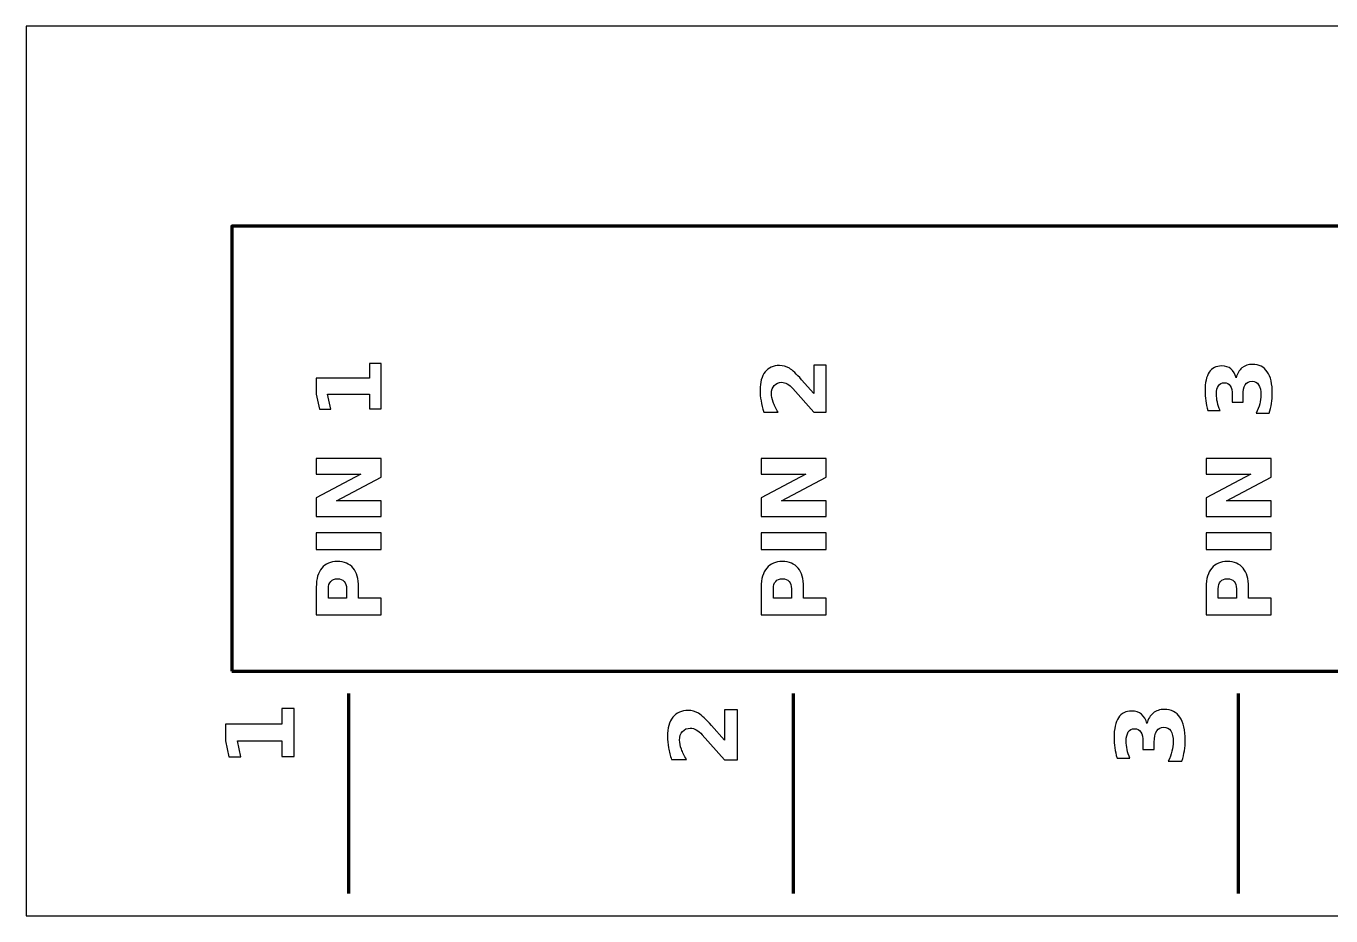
# Model space of a CAD drawing. Header units: centimetres. Extents: x -11.2 to 0.2, y -15.8 to -13.8.
# Drawn here: x -11.225 to -8.293, y -15.85 to -13.85 of the extents above; entities that cross this region are included whole.
import ezdxf

# ---------------------------------------------------------------- set-up
doc = ezdxf.new("R2010")
doc.units = ezdxf.units.CM
doc.header["$MEASUREMENT"] = 0
doc.layers.add('Layer 1', color=7, linetype='Continuous')

msp = doc.modelspace()

# ---------------------------------------------------------------- linework, layer by layer
at = {"layer": 'Layer 1', "color": 7}
msp.add_open_spline([(-11.225, -13.85), (-11.225, -13.85), (0.225, -13.85), (0.225, -13.85), (0.225, -13.85), (0.225, -13.85), (0.225, -15.85), (0.225, -15.85), (0.225, -15.85), (0.225, -15.85), (-11.225, -15.85), (-11.225, -15.85), (-11.225, -15.85), (-11.225, -15.85), (-11.225, -13.85), (-11.225, -13.85)], degree=3, knots=[0, 0, 0, 0, 0.25, 0.25, 0.25, 0.25, 0.5, 0.5, 0.5, 0.5, 0.75, 0.75, 0.75, 0.75, 1, 1, 1, 1], dxfattribs=at)
at = {"layer": 'Layer 1', "color": 250, "lineweight": 100}
msp.add_open_spline([(-10.76251, -15.3), (-10.76251, -15.3), (-10.76251, -14.3), (-10.76251, -14.3), (-10.76251, -14.3), (-10.76251, -14.3), (-1.16251, -14.3), (-1.16251, -14.3), (-1.16251, -14.3), (-1.16251, -14.3), (-1.16251, -15.3), (-1.16251, -15.3), (-1.16251, -15.3), (-1.16251, -15.3), (-10.76251, -15.3), (-10.76251, -15.3)], degree=3, knots=[0, 0, 0, 0, 0.25, 0.25, 0.25, 0.25, 0.5, 0.5, 0.5, 0.5, 0.75, 0.75, 0.75, 0.75, 1, 1, 1, 1], dxfattribs=at)
at = {"layer": 'Layer 1', "color": 250}
for points, knots in [([(-10.45307, -14.71027), (-10.45307, -14.71027), (-10.45307, -14.67707), (-10.45307, -14.67707), (-10.45307, -14.67707), (-10.45307, -14.67707), (-10.5473, -14.67707), (-10.5473, -14.67707), (-10.5473, -14.67707), (-10.5473, -14.67707), (-10.54027, -14.71113), (-10.54027, -14.71113), (-10.54027, -14.71113), (-10.54027, -14.71113), (-10.56587, -14.71113), (-10.56587, -14.71113), (-10.56587, -14.71113), (-10.56587, -14.71113), (-10.5729, -14.67727), (-10.5729, -14.67727), (-10.5729, -14.67727), (-10.5729, -14.67727), (-10.5729, -14.64153), (-10.5729, -14.64153), (-10.5729, -14.64153), (-10.5729, -14.64153), (-10.45307, -14.64153), (-10.45307, -14.64153), (-10.45307, -14.64153), (-10.45307, -14.64153), (-10.45307, -14.60833), (-10.45307, -14.60833), (-10.45307, -14.60833), (-10.45307, -14.60833), (-10.4271, -14.60833), (-10.4271, -14.60833), (-10.4271, -14.60833), (-10.4271, -14.60833), (-10.4271, -14.71027), (-10.4271, -14.71027), (-10.4271, -14.71027), (-10.4271, -14.71027), (-10.45307, -14.71027), (-10.45307, -14.71027)], [0, 0, 0, 0, 0.0909091, 0.0909091, 0.0909091, 0.0909091, 0.1818182, 0.1818182, 0.1818182, 0.1818182, 0.2727273, 0.2727273, 0.2727273, 0.2727273, 0.3636364, 0.3636364, 0.3636364, 0.3636364, 0.4545455, 0.4545455, 0.4545455, 0.4545455, 0.5454545, 0.5454545, 0.5454545, 0.5454545, 0.6363636, 0.6363636, 0.6363636, 0.6363636, 0.7272727, 0.7272727, 0.7272727, 0.7272727, 0.8181818, 0.8181818, 0.8181818, 0.8181818, 0.9090909, 0.9090909, 0.9090909, 0.9090909, 1, 1, 1, 1]), ([(-9.45473, -14.67607), (-9.45473, -14.67607), (-9.45473, -14.6119), (-9.45473, -14.6119), (-9.45473, -14.6119), (-9.45473, -14.6119), (-9.4271, -14.6119), (-9.4271, -14.6119), (-9.4271, -14.6119), (-9.4271, -14.6119), (-9.4271, -14.71787), (-9.4271, -14.71787), (-9.4271, -14.71787), (-9.4271, -14.71787), (-9.45473, -14.71787), (-9.45473, -14.71787), (-9.45473, -14.71787), (-9.45473, -14.71787), (-9.5017, -14.66463), (-9.5017, -14.66463), (-9.5017, -14.66463), (-9.506, -14.65987), (-9.5102, -14.65637), (-9.5143, -14.6541), (-9.5143, -14.6541), (-9.5184, -14.6518), (-9.52267, -14.65067), (-9.5271, -14.65067), (-9.5271, -14.65067), (-9.53393, -14.65067), (-9.53943, -14.65297), (-9.5436, -14.65757), (-9.5436, -14.65757), (-9.54777, -14.66213), (-9.54983, -14.66823), (-9.54983, -14.67587), (-9.54983, -14.67587), (-9.54983, -14.68173), (-9.54857, -14.68813), (-9.54607, -14.6951), (-9.54607, -14.6951), (-9.54357, -14.70207), (-9.53983, -14.70953), (-9.5349, -14.71747), (-9.5349, -14.71747), (-9.5349, -14.71747), (-9.56693, -14.71747), (-9.56693, -14.71747), (-9.56693, -14.71747), (-9.56973, -14.709), (-9.57187, -14.70063), (-9.57333, -14.69237), (-9.57333, -14.69237), (-9.5748, -14.6841), (-9.57553, -14.676), (-9.57553, -14.66803), (-9.57553, -14.66803), (-9.57553, -14.6506), (-9.5717, -14.63703), (-9.564, -14.62737), (-9.564, -14.62737), (-9.55633, -14.6177), (-9.54563, -14.61287), (-9.53187, -14.61287), (-9.53187, -14.61287), (-9.52393, -14.61287), (-9.51653, -14.61493), (-9.50967, -14.61903), (-9.50967, -14.61903), (-9.5028, -14.62313), (-9.4936, -14.63177), (-9.48207, -14.6449), (-9.48207, -14.6449), (-9.48207, -14.6449), (-9.45473, -14.67607), (-9.45473, -14.67607)], [0, 0, 0, 0, 0.0526316, 0.0526316, 0.0526316, 0.0526316, 0.1052632, 0.1052632, 0.1052632, 0.1052632, 0.1578947, 0.1578947, 0.1578947, 0.1578947, 0.2105263, 0.2105263, 0.2105263, 0.2105263, 0.2631579, 0.2631579, 0.2631579, 0.2631579, 0.3157895, 0.3157895, 0.3157895, 0.3157895, 0.3684211, 0.3684211, 0.3684211, 0.3684211, 0.4210526, 0.4210526, 0.4210526, 0.4210526, 0.4736842, 0.4736842, 0.4736842, 0.4736842, 0.5263158, 0.5263158, 0.5263158, 0.5263158, 0.5789474, 0.5789474, 0.5789474, 0.5789474, 0.6315789, 0.6315789, 0.6315789, 0.6315789, 0.6842105, 0.6842105, 0.6842105, 0.6842105, 0.7368421, 0.7368421, 0.7368421, 0.7368421, 0.7894737, 0.7894737, 0.7894737, 0.7894737, 0.8421053, 0.8421053, 0.8421053, 0.8421053, 0.8947368, 0.8947368, 0.8947368, 0.8947368, 0.9473684, 0.9473684, 0.9473684, 0.9473684, 1, 1, 1, 1]), ([(-8.50573, -14.64053), (-8.5032, -14.63073), (-8.49877, -14.62323), (-8.4925, -14.61813), (-8.4925, -14.61813), (-8.4862, -14.61303), (-8.47823, -14.61047), (-8.46853, -14.61047), (-8.46853, -14.61047), (-8.45407, -14.61047), (-8.44307, -14.616), (-8.43553, -14.62707), (-8.43553, -14.62707), (-8.42803, -14.63813), (-8.42427, -14.65427), (-8.42427, -14.6755), (-8.42427, -14.6755), (-8.42427, -14.683), (-8.42487, -14.6905), (-8.42607, -14.69803), (-8.42607, -14.69803), (-8.42727, -14.70553), (-8.4291, -14.71297), (-8.4315, -14.72033), (-8.4315, -14.72033), (-8.4315, -14.72033), (-8.4605, -14.72033), (-8.4605, -14.72033), (-8.4605, -14.72033), (-8.457, -14.7133), (-8.45433, -14.70633), (-8.45253, -14.6994), (-8.45253, -14.6994), (-8.45077, -14.69247), (-8.44987, -14.68563), (-8.44987, -14.67893), (-8.44987, -14.67893), (-8.44987, -14.66897), (-8.4516, -14.66133), (-8.45503, -14.65603), (-8.45503, -14.65603), (-8.4585, -14.65073), (-8.46343, -14.64807), (-8.4699, -14.64807), (-8.4699, -14.64807), (-8.47653, -14.64807), (-8.48157, -14.6508), (-8.48497, -14.65623), (-8.48497, -14.65623), (-8.4884, -14.66167), (-8.4901, -14.6697), (-8.4901, -14.6803), (-8.4901, -14.6803), (-8.4901, -14.6803), (-8.4901, -14.69533), (-8.4901, -14.69533), (-8.4901, -14.69533), (-8.4901, -14.69533), (-8.51433, -14.69533), (-8.51433, -14.69533), (-8.51433, -14.69533), (-8.51433, -14.69533), (-8.51433, -14.67953), (-8.51433, -14.67953), (-8.51433, -14.67953), (-8.51433, -14.67007), (-8.5158, -14.66307), (-8.51877, -14.65843), (-8.51877, -14.65843), (-8.52173, -14.6538), (-8.52623, -14.6515), (-8.53227, -14.6515), (-8.53227, -14.6515), (-8.53787, -14.6515), (-8.5422, -14.65373), (-8.54523, -14.65823), (-8.54523, -14.65823), (-8.5483, -14.66273), (-8.54983, -14.66907), (-8.54983, -14.67727), (-8.54983, -14.67727), (-8.54983, -14.68333), (-8.54917, -14.68943), (-8.5478, -14.69563), (-8.5478, -14.69563), (-8.54643, -14.7018), (-8.5444, -14.70793), (-8.54173, -14.71407), (-8.54173, -14.71407), (-8.54173, -14.71407), (-8.56927, -14.71407), (-8.56927, -14.71407), (-8.56927, -14.71407), (-8.57137, -14.70663), (-8.57293, -14.6993), (-8.57397, -14.692), (-8.57397, -14.692), (-8.575, -14.6847), (-8.57553, -14.67757), (-8.57553, -14.67053), (-8.57553, -14.67053), (-8.57553, -14.6516), (-8.57243, -14.6374), (-8.5662, -14.628), (-8.5662, -14.628), (-8.56, -14.6186), (-8.55063, -14.6139), (-8.53813, -14.6139), (-8.53813, -14.6139), (-8.52963, -14.6139), (-8.52263, -14.61613), (-8.5172, -14.62063), (-8.5172, -14.62063), (-8.51177, -14.62513), (-8.50793, -14.63177), (-8.50573, -14.64053)], [0, 0, 0, 0, 0.0344828, 0.0344828, 0.0344828, 0.0344828, 0.0689655, 0.0689655, 0.0689655, 0.0689655, 0.1034483, 0.1034483, 0.1034483, 0.1034483, 0.137931, 0.137931, 0.137931, 0.137931, 0.1724138, 0.1724138, 0.1724138, 0.1724138, 0.2068966, 0.2068966, 0.2068966, 0.2068966, 0.2413793, 0.2413793, 0.2413793, 0.2413793, 0.2758621, 0.2758621, 0.2758621, 0.2758621, 0.3103448, 0.3103448, 0.3103448, 0.3103448, 0.3448276, 0.3448276, 0.3448276, 0.3448276, 0.3793103, 0.3793103, 0.3793103, 0.3793103, 0.4137931, 0.4137931, 0.4137931, 0.4137931, 0.4482759, 0.4482759, 0.4482759, 0.4482759, 0.4827586, 0.4827586, 0.4827586, 0.4827586, 0.5172414, 0.5172414, 0.5172414, 0.5172414, 0.5517241, 0.5517241, 0.5517241, 0.5517241, 0.5862069, 0.5862069, 0.5862069, 0.5862069, 0.6206897, 0.6206897, 0.6206897, 0.6206897, 0.6551724, 0.6551724, 0.6551724, 0.6551724, 0.6896552, 0.6896552, 0.6896552, 0.6896552, 0.7241379, 0.7241379, 0.7241379, 0.7241379, 0.7586207, 0.7586207, 0.7586207, 0.7586207, 0.7931034, 0.7931034, 0.7931034, 0.7931034, 0.8275862, 0.8275862, 0.8275862, 0.8275862, 0.862069, 0.862069, 0.862069, 0.862069, 0.8965517, 0.8965517, 0.8965517, 0.8965517, 0.9310345, 0.9310345, 0.9310345, 0.9310345, 0.9655172, 0.9655172, 0.9655172, 0.9655172, 1, 1, 1, 1]), ([(-10.5729, -14.95233), (-10.5729, -14.95233), (-10.5729, -14.91033), (-10.5729, -14.91033), (-10.5729, -14.91033), (-10.5729, -14.91033), (-10.4729, -14.8573), (-10.4729, -14.8573), (-10.4729, -14.8573), (-10.4729, -14.8573), (-10.5729, -14.8573), (-10.5729, -14.8573), (-10.5729, -14.8573), (-10.5729, -14.8573), (-10.5729, -14.82167), (-10.5729, -14.82167), (-10.5729, -14.82167), (-10.5729, -14.82167), (-10.4271, -14.82167), (-10.4271, -14.82167), (-10.4271, -14.82167), (-10.4271, -14.82167), (-10.4271, -14.86367), (-10.4271, -14.86367), (-10.4271, -14.86367), (-10.4271, -14.86367), (-10.5271, -14.9167), (-10.5271, -14.9167), (-10.5271, -14.9167), (-10.5271, -14.9167), (-10.4271, -14.9167), (-10.4271, -14.9167), (-10.4271, -14.9167), (-10.4271, -14.9167), (-10.4271, -14.95233), (-10.4271, -14.95233), (-10.4271, -14.95233), (-10.4271, -14.95233), (-10.5729, -14.95233), (-10.5729, -14.95233)], [0, 0, 0, 0, 0.1, 0.1, 0.1, 0.1, 0.2, 0.2, 0.2, 0.2, 0.3, 0.3, 0.3, 0.3, 0.4, 0.4, 0.4, 0.4, 0.5, 0.5, 0.5, 0.5, 0.6, 0.6, 0.6, 0.6, 0.7, 0.7, 0.7, 0.7, 0.8, 0.8, 0.8, 0.8, 0.9, 0.9, 0.9, 0.9, 1, 1, 1, 1]), ([(-9.5729, -14.95233), (-9.5729, -14.95233), (-9.5729, -14.91033), (-9.5729, -14.91033), (-9.5729, -14.91033), (-9.5729, -14.91033), (-9.4729, -14.8573), (-9.4729, -14.8573), (-9.4729, -14.8573), (-9.4729, -14.8573), (-9.5729, -14.8573), (-9.5729, -14.8573), (-9.5729, -14.8573), (-9.5729, -14.8573), (-9.5729, -14.82167), (-9.5729, -14.82167), (-9.5729, -14.82167), (-9.5729, -14.82167), (-9.4271, -14.82167), (-9.4271, -14.82167), (-9.4271, -14.82167), (-9.4271, -14.82167), (-9.4271, -14.86367), (-9.4271, -14.86367), (-9.4271, -14.86367), (-9.4271, -14.86367), (-9.5271, -14.9167), (-9.5271, -14.9167), (-9.5271, -14.9167), (-9.5271, -14.9167), (-9.4271, -14.9167), (-9.4271, -14.9167), (-9.4271, -14.9167), (-9.4271, -14.9167), (-9.4271, -14.95233), (-9.4271, -14.95233), (-9.4271, -14.95233), (-9.4271, -14.95233), (-9.5729, -14.95233), (-9.5729, -14.95233)], [0, 0, 0, 0, 0.1, 0.1, 0.1, 0.1, 0.2, 0.2, 0.2, 0.2, 0.3, 0.3, 0.3, 0.3, 0.4, 0.4, 0.4, 0.4, 0.5, 0.5, 0.5, 0.5, 0.6, 0.6, 0.6, 0.6, 0.7, 0.7, 0.7, 0.7, 0.8, 0.8, 0.8, 0.8, 0.9, 0.9, 0.9, 0.9, 1, 1, 1, 1]), ([(-8.5729, -14.95233), (-8.5729, -14.95233), (-8.5729, -14.91033), (-8.5729, -14.91033), (-8.5729, -14.91033), (-8.5729, -14.91033), (-8.4729, -14.8573), (-8.4729, -14.8573), (-8.4729, -14.8573), (-8.4729, -14.8573), (-8.5729, -14.8573), (-8.5729, -14.8573), (-8.5729, -14.8573), (-8.5729, -14.8573), (-8.5729, -14.82167), (-8.5729, -14.82167), (-8.5729, -14.82167), (-8.5729, -14.82167), (-8.4271, -14.82167), (-8.4271, -14.82167), (-8.4271, -14.82167), (-8.4271, -14.82167), (-8.4271, -14.86367), (-8.4271, -14.86367), (-8.4271, -14.86367), (-8.4271, -14.86367), (-8.5271, -14.9167), (-8.5271, -14.9167), (-8.5271, -14.9167), (-8.5271, -14.9167), (-8.4271, -14.9167), (-8.4271, -14.9167), (-8.4271, -14.9167), (-8.4271, -14.9167), (-8.4271, -14.95233), (-8.4271, -14.95233), (-8.4271, -14.95233), (-8.4271, -14.95233), (-8.5729, -14.95233), (-8.5729, -14.95233)], [0, 0, 0, 0, 0.1, 0.1, 0.1, 0.1, 0.2, 0.2, 0.2, 0.2, 0.3, 0.3, 0.3, 0.3, 0.4, 0.4, 0.4, 0.4, 0.5, 0.5, 0.5, 0.5, 0.6, 0.6, 0.6, 0.6, 0.7, 0.7, 0.7, 0.7, 0.8, 0.8, 0.8, 0.8, 0.9, 0.9, 0.9, 0.9, 1, 1, 1, 1]), ([(-10.5729, -15.02673), (-10.5729, -15.02673), (-10.5729, -14.98913), (-10.5729, -14.98913), (-10.5729, -14.98913), (-10.5729, -14.98913), (-10.4271, -14.98913), (-10.4271, -14.98913), (-10.4271, -14.98913), (-10.4271, -14.98913), (-10.4271, -15.02673), (-10.4271, -15.02673), (-10.4271, -15.02673), (-10.4271, -15.02673), (-10.5729, -15.02673), (-10.5729, -15.02673)], [0, 0, 0, 0, 0.25, 0.25, 0.25, 0.25, 0.5, 0.5, 0.5, 0.5, 0.75, 0.75, 0.75, 0.75, 1, 1, 1, 1]), ([(-9.5729, -15.02673), (-9.5729, -15.02673), (-9.5729, -14.98913), (-9.5729, -14.98913), (-9.5729, -14.98913), (-9.5729, -14.98913), (-9.4271, -14.98913), (-9.4271, -14.98913), (-9.4271, -14.98913), (-9.4271, -14.98913), (-9.4271, -15.02673), (-9.4271, -15.02673), (-9.4271, -15.02673), (-9.4271, -15.02673), (-9.5729, -15.02673), (-9.5729, -15.02673)], [0, 0, 0, 0, 0.25, 0.25, 0.25, 0.25, 0.5, 0.5, 0.5, 0.5, 0.75, 0.75, 0.75, 0.75, 1, 1, 1, 1]), ([(-8.5729, -15.02673), (-8.5729, -15.02673), (-8.5729, -14.98913), (-8.5729, -14.98913), (-8.5729, -14.98913), (-8.5729, -14.98913), (-8.4271, -14.98913), (-8.4271, -14.98913), (-8.4271, -14.98913), (-8.4271, -14.98913), (-8.4271, -15.02673), (-8.4271, -15.02673), (-8.4271, -15.02673), (-8.4271, -15.02673), (-8.5729, -15.02673), (-8.5729, -15.02673)], [0, 0, 0, 0, 0.25, 0.25, 0.25, 0.25, 0.5, 0.5, 0.5, 0.5, 0.75, 0.75, 0.75, 0.75, 1, 1, 1, 1]), ([(-10.5729, -15.1733), (-10.5729, -15.1733), (-10.5729, -15.1109), (-10.5729, -15.1109), (-10.5729, -15.1109), (-10.5729, -15.09234), (-10.56877, -15.0781), (-10.56053, -15.06817), (-10.56053, -15.06817), (-10.5523, -15.05824), (-10.54057, -15.05327), (-10.52533, -15.05327), (-10.52533, -15.05327), (-10.51007, -15.05327), (-10.4983, -15.05824), (-10.49007, -15.06817), (-10.49007, -15.06817), (-10.48183, -15.0781), (-10.4777, -15.09234), (-10.4777, -15.1109), (-10.4777, -15.1109), (-10.4777, -15.1109), (-10.4777, -15.1357), (-10.4777, -15.1357), (-10.4777, -15.1357), (-10.4777, -15.1357), (-10.4271, -15.1357), (-10.4271, -15.1357), (-10.4271, -15.1357), (-10.4271, -15.1357), (-10.4271, -15.1733), (-10.4271, -15.1733), (-10.4271, -15.1733), (-10.4271, -15.1733), (-10.5729, -15.1733), (-10.5729, -15.1733)], [0, 0, 0, 0, 0.1111111, 0.1111111, 0.1111111, 0.1111111, 0.2222222, 0.2222222, 0.2222222, 0.2222222, 0.3333333, 0.3333333, 0.3333333, 0.3333333, 0.4444444, 0.4444444, 0.4444444, 0.4444444, 0.5555556, 0.5555556, 0.5555556, 0.5555556, 0.6666667, 0.6666667, 0.6666667, 0.6666667, 0.7777778, 0.7777778, 0.7777778, 0.7777778, 0.8888889, 0.8888889, 0.8888889, 0.8888889, 1, 1, 1, 1]), ([(-9.5729, -15.1733), (-9.5729, -15.1733), (-9.5729, -15.1109), (-9.5729, -15.1109), (-9.5729, -15.1109), (-9.5729, -15.09234), (-9.56877, -15.0781), (-9.56053, -15.06817), (-9.56053, -15.06817), (-9.5523, -15.05824), (-9.54057, -15.05327), (-9.52533, -15.05327), (-9.52533, -15.05327), (-9.51007, -15.05327), (-9.4983, -15.05824), (-9.49007, -15.06817), (-9.49007, -15.06817), (-9.48183, -15.0781), (-9.4777, -15.09234), (-9.4777, -15.1109), (-9.4777, -15.1109), (-9.4777, -15.1109), (-9.4777, -15.1357), (-9.4777, -15.1357), (-9.4777, -15.1357), (-9.4777, -15.1357), (-9.4271, -15.1357), (-9.4271, -15.1357), (-9.4271, -15.1357), (-9.4271, -15.1357), (-9.4271, -15.1733), (-9.4271, -15.1733), (-9.4271, -15.1733), (-9.4271, -15.1733), (-9.5729, -15.1733), (-9.5729, -15.1733)], [0, 0, 0, 0, 0.1111111, 0.1111111, 0.1111111, 0.1111111, 0.2222222, 0.2222222, 0.2222222, 0.2222222, 0.3333333, 0.3333333, 0.3333333, 0.3333333, 0.4444444, 0.4444444, 0.4444444, 0.4444444, 0.5555556, 0.5555556, 0.5555556, 0.5555556, 0.6666667, 0.6666667, 0.6666667, 0.6666667, 0.7777778, 0.7777778, 0.7777778, 0.7777778, 0.8888889, 0.8888889, 0.8888889, 0.8888889, 1, 1, 1, 1]), ([(-8.5729, -15.1733), (-8.5729, -15.1733), (-8.5729, -15.1109), (-8.5729, -15.1109), (-8.5729, -15.1109), (-8.5729, -15.09234), (-8.56877, -15.0781), (-8.56053, -15.06817), (-8.56053, -15.06817), (-8.5523, -15.05824), (-8.54057, -15.05327), (-8.52533, -15.05327), (-8.52533, -15.05327), (-8.51007, -15.05327), (-8.4983, -15.05824), (-8.49007, -15.06817), (-8.49007, -15.06817), (-8.48183, -15.0781), (-8.4777, -15.09234), (-8.4777, -15.1109), (-8.4777, -15.1109), (-8.4777, -15.1109), (-8.4777, -15.1357), (-8.4777, -15.1357), (-8.4777, -15.1357), (-8.4777, -15.1357), (-8.4271, -15.1357), (-8.4271, -15.1357), (-8.4271, -15.1357), (-8.4271, -15.1357), (-8.4271, -15.1733), (-8.4271, -15.1733), (-8.4271, -15.1733), (-8.4271, -15.1733), (-8.5729, -15.1733), (-8.5729, -15.1733)], [0, 0, 0, 0, 0.1111111, 0.1111111, 0.1111111, 0.1111111, 0.2222222, 0.2222222, 0.2222222, 0.2222222, 0.3333333, 0.3333333, 0.3333333, 0.3333333, 0.4444444, 0.4444444, 0.4444444, 0.4444444, 0.5555556, 0.5555556, 0.5555556, 0.5555556, 0.6666667, 0.6666667, 0.6666667, 0.6666667, 0.7777778, 0.7777778, 0.7777778, 0.7777778, 0.8888889, 0.8888889, 0.8888889, 0.8888889, 1, 1, 1, 1]), ([(-10.54567, -15.1357), (-10.54567, -15.1357), (-10.50493, -15.1357), (-10.50493, -15.1357), (-10.50493, -15.1357), (-10.50493, -15.1357), (-10.50493, -15.1149), (-10.50493, -15.1149), (-10.50493, -15.1149), (-10.50493, -15.1076), (-10.5067, -15.10197), (-10.51027, -15.098), (-10.51027, -15.098), (-10.5138, -15.09404), (-10.51883, -15.09204), (-10.52533, -15.09204), (-10.52533, -15.09204), (-10.53187, -15.09204), (-10.53687, -15.09404), (-10.5404, -15.098), (-10.5404, -15.098), (-10.5439, -15.10197), (-10.54567, -15.1076), (-10.54567, -15.1149), (-10.54567, -15.1149), (-10.54567, -15.1149), (-10.54567, -15.1357), (-10.54567, -15.1357)], [0, 0, 0, 0, 0.1428571, 0.1428571, 0.1428571, 0.1428571, 0.2857143, 0.2857143, 0.2857143, 0.2857143, 0.4285714, 0.4285714, 0.4285714, 0.4285714, 0.5714286, 0.5714286, 0.5714286, 0.5714286, 0.7142857, 0.7142857, 0.7142857, 0.7142857, 0.8571429, 0.8571429, 0.8571429, 0.8571429, 1, 1, 1, 1]), ([(-9.54567, -15.1357), (-9.54567, -15.1357), (-9.50493, -15.1357), (-9.50493, -15.1357), (-9.50493, -15.1357), (-9.50493, -15.1357), (-9.50493, -15.1149), (-9.50493, -15.1149), (-9.50493, -15.1149), (-9.50493, -15.1076), (-9.5067, -15.10197), (-9.51027, -15.098), (-9.51027, -15.098), (-9.5138, -15.09404), (-9.51883, -15.09204), (-9.52533, -15.09204), (-9.52533, -15.09204), (-9.53187, -15.09204), (-9.53687, -15.09404), (-9.5404, -15.098), (-9.5404, -15.098), (-9.5439, -15.10197), (-9.54567, -15.1076), (-9.54567, -15.1149), (-9.54567, -15.1149), (-9.54567, -15.1149), (-9.54567, -15.1357), (-9.54567, -15.1357)], [0, 0, 0, 0, 0.1428571, 0.1428571, 0.1428571, 0.1428571, 0.2857143, 0.2857143, 0.2857143, 0.2857143, 0.4285714, 0.4285714, 0.4285714, 0.4285714, 0.5714286, 0.5714286, 0.5714286, 0.5714286, 0.7142857, 0.7142857, 0.7142857, 0.7142857, 0.8571429, 0.8571429, 0.8571429, 0.8571429, 1, 1, 1, 1]), ([(-8.54567, -15.1357), (-8.54567, -15.1357), (-8.50493, -15.1357), (-8.50493, -15.1357), (-8.50493, -15.1357), (-8.50493, -15.1357), (-8.50493, -15.1149), (-8.50493, -15.1149), (-8.50493, -15.1149), (-8.50493, -15.1076), (-8.5067, -15.10197), (-8.51027, -15.098), (-8.51027, -15.098), (-8.5138, -15.09404), (-8.51883, -15.09204), (-8.52533, -15.09204), (-8.52533, -15.09204), (-8.53187, -15.09204), (-8.53687, -15.09404), (-8.5404, -15.098), (-8.5404, -15.098), (-8.5439, -15.10197), (-8.54567, -15.1076), (-8.54567, -15.1149), (-8.54567, -15.1149), (-8.54567, -15.1149), (-8.54567, -15.1357), (-8.54567, -15.1357)], [0, 0, 0, 0, 0.1428571, 0.1428571, 0.1428571, 0.1428571, 0.2857143, 0.2857143, 0.2857143, 0.2857143, 0.4285714, 0.4285714, 0.4285714, 0.4285714, 0.5714286, 0.5714286, 0.5714286, 0.5714286, 0.7142857, 0.7142857, 0.7142857, 0.7142857, 0.8571429, 0.8571429, 0.8571429, 0.8571429, 1, 1, 1, 1]), ([(-10.65034, -15.49155), (-10.65034, -15.49155), (-10.65034, -15.45641), (-10.65034, -15.45641), (-10.65034, -15.45641), (-10.65034, -15.45641), (-10.75007, -15.45641), (-10.75007, -15.45641), (-10.75007, -15.45641), (-10.75007, -15.45641), (-10.74263, -15.49247), (-10.74263, -15.49247), (-10.74263, -15.49247), (-10.74263, -15.49247), (-10.76972, -15.49247), (-10.76972, -15.49247), (-10.76972, -15.49247), (-10.76972, -15.49247), (-10.77717, -15.45662), (-10.77717, -15.45662), (-10.77717, -15.45662), (-10.77717, -15.45662), (-10.77717, -15.41881), (-10.77717, -15.41881), (-10.77717, -15.41881), (-10.77717, -15.41881), (-10.65034, -15.41881), (-10.65034, -15.41881), (-10.65034, -15.41881), (-10.65034, -15.41881), (-10.65034, -15.38367), (-10.65034, -15.38367), (-10.65034, -15.38367), (-10.65034, -15.38367), (-10.62286, -15.38367), (-10.62286, -15.38367), (-10.62286, -15.38367), (-10.62286, -15.38367), (-10.62286, -15.49155), (-10.62286, -15.49155), (-10.62286, -15.49155), (-10.62286, -15.49155), (-10.65034, -15.49155), (-10.65034, -15.49155)], [0, 0, 0, 0, 0.0909091, 0.0909091, 0.0909091, 0.0909091, 0.1818182, 0.1818182, 0.1818182, 0.1818182, 0.2727273, 0.2727273, 0.2727273, 0.2727273, 0.3636364, 0.3636364, 0.3636364, 0.3636364, 0.4545455, 0.4545455, 0.4545455, 0.4545455, 0.5454545, 0.5454545, 0.5454545, 0.5454545, 0.6363636, 0.6363636, 0.6363636, 0.6363636, 0.7272727, 0.7272727, 0.7272727, 0.7272727, 0.8181818, 0.8181818, 0.8181818, 0.8181818, 0.9090909, 0.9090909, 0.9090909, 0.9090909, 1, 1, 1, 1]), ([(-9.65569, -15.45494), (-9.65569, -15.45494), (-9.65569, -15.38703), (-9.65569, -15.38703), (-9.65569, -15.38703), (-9.65569, -15.38703), (-9.62644, -15.38703), (-9.62644, -15.38703), (-9.62644, -15.38703), (-9.62644, -15.38703), (-9.62644, -15.49918), (-9.62644, -15.49918), (-9.62644, -15.49918), (-9.62644, -15.49918), (-9.65569, -15.49918), (-9.65569, -15.49918), (-9.65569, -15.49918), (-9.65569, -15.49918), (-9.70539, -15.44284), (-9.70539, -15.44284), (-9.70539, -15.44284), (-9.70994, -15.4378), (-9.71439, -15.43409), (-9.71873, -15.4317), (-9.71873, -15.4317), (-9.72307, -15.42926), (-9.72758, -15.42806), (-9.73227, -15.42806), (-9.73227, -15.42806), (-9.73951, -15.42806), (-9.74533, -15.4305), (-9.74974, -15.43536), (-9.74974, -15.43536), (-9.75415, -15.4402), (-9.75633, -15.44665), (-9.75633, -15.45473), (-9.75633, -15.45473), (-9.75633, -15.46094), (-9.75499, -15.46771), (-9.75235, -15.47509), (-9.75235, -15.47509), (-9.7497, -15.48246), (-9.74575, -15.49036), (-9.74053, -15.49876), (-9.74053, -15.49876), (-9.74053, -15.49876), (-9.77443, -15.49876), (-9.77443, -15.49876), (-9.77443, -15.49876), (-9.7774, -15.4898), (-9.77965, -15.48094), (-9.78121, -15.47219), (-9.78121, -15.47219), (-9.78276, -15.46345), (-9.78353, -15.45487), (-9.78353, -15.44644), (-9.78353, -15.44644), (-9.78353, -15.42799), (-9.77948, -15.41363), (-9.77133, -15.4034), (-9.77133, -15.4034), (-9.76321, -15.39317), (-9.75189, -15.38806), (-9.73732, -15.38806), (-9.73732, -15.38806), (-9.72892, -15.38806), (-9.72109, -15.39024), (-9.71382, -15.39458), (-9.71382, -15.39458), (-9.70656, -15.39892), (-9.69682, -15.40806), (-9.68461, -15.42196), (-9.68461, -15.42196), (-9.68461, -15.42196), (-9.65569, -15.45494), (-9.65569, -15.45494)], [0, 0, 0, 0, 0.0526316, 0.0526316, 0.0526316, 0.0526316, 0.1052632, 0.1052632, 0.1052632, 0.1052632, 0.1578947, 0.1578947, 0.1578947, 0.1578947, 0.2105263, 0.2105263, 0.2105263, 0.2105263, 0.2631579, 0.2631579, 0.2631579, 0.2631579, 0.3157895, 0.3157895, 0.3157895, 0.3157895, 0.3684211, 0.3684211, 0.3684211, 0.3684211, 0.4210526, 0.4210526, 0.4210526, 0.4210526, 0.4736842, 0.4736842, 0.4736842, 0.4736842, 0.5263158, 0.5263158, 0.5263158, 0.5263158, 0.5789474, 0.5789474, 0.5789474, 0.5789474, 0.6315789, 0.6315789, 0.6315789, 0.6315789, 0.6842105, 0.6842105, 0.6842105, 0.6842105, 0.7368421, 0.7368421, 0.7368421, 0.7368421, 0.7894737, 0.7894737, 0.7894737, 0.7894737, 0.8421053, 0.8421053, 0.8421053, 0.8421053, 0.8947368, 0.8947368, 0.8947368, 0.8947368, 0.9473684, 0.9473684, 0.9473684, 0.9473684, 1, 1, 1, 1]), ([(-8.70608, -15.41775), (-8.7034, -15.40738), (-8.69871, -15.39944), (-8.69208, -15.39404), (-8.69208, -15.39404), (-8.68541, -15.38864), (-8.67698, -15.38593), (-8.66671, -15.38593), (-8.66671, -15.38593), (-8.6514, -15.38593), (-8.63976, -15.39178), (-8.63179, -15.40349), (-8.63179, -15.40349), (-8.62385, -15.41521), (-8.61986, -15.43228), (-8.61986, -15.45475), (-8.61986, -15.45475), (-8.61986, -15.46269), (-8.6205, -15.47063), (-8.62177, -15.4786), (-8.62177, -15.4786), (-8.62304, -15.48654), (-8.62498, -15.49441), (-8.62752, -15.5022), (-8.62752, -15.5022), (-8.62752, -15.5022), (-8.65821, -15.5022), (-8.65821, -15.5022), (-8.65821, -15.5022), (-8.6545, -15.49476), (-8.65168, -15.48739), (-8.64978, -15.48005), (-8.64978, -15.48005), (-8.64791, -15.47271), (-8.64696, -15.46548), (-8.64696, -15.45839), (-8.64696, -15.45839), (-8.64696, -15.44784), (-8.64879, -15.43976), (-8.65242, -15.43415), (-8.65242, -15.43415), (-8.65609, -15.42854), (-8.66131, -15.42572), (-8.66816, -15.42572), (-8.66816, -15.42572), (-8.67518, -15.42572), (-8.6805, -15.42861), (-8.6841, -15.43436), (-8.6841, -15.43436), (-8.68774, -15.44011), (-8.68954, -15.44862), (-8.68954, -15.45983), (-8.68954, -15.45983), (-8.68954, -15.45983), (-8.68954, -15.47574), (-8.68954, -15.47574), (-8.68954, -15.47574), (-8.68954, -15.47574), (-8.71518, -15.47574), (-8.71518, -15.47574), (-8.71518, -15.47574), (-8.71518, -15.47574), (-8.71518, -15.45902), (-8.71518, -15.45902), (-8.71518, -15.45902), (-8.71518, -15.449), (-8.71674, -15.4416), (-8.71988, -15.43669), (-8.71988, -15.43669), (-8.72302, -15.43179), (-8.72778, -15.42935), (-8.73416, -15.42935), (-8.73416, -15.42935), (-8.74009, -15.42935), (-8.74468, -15.43172), (-8.74789, -15.43648), (-8.74789, -15.43648), (-8.75113, -15.44124), (-8.75275, -15.44795), (-8.75275, -15.45662), (-8.75275, -15.45662), (-8.75275, -15.46304), (-8.75205, -15.4695), (-8.7506, -15.47606), (-8.7506, -15.47606), (-8.74916, -15.48259), (-8.747, -15.48908), (-8.74418, -15.49557), (-8.74418, -15.49557), (-8.74418, -15.49557), (-8.77332, -15.49557), (-8.77332, -15.49557), (-8.77332, -15.49557), (-8.77554, -15.4877), (-8.7772, -15.47994), (-8.7783, -15.47222), (-8.7783, -15.47222), (-8.77939, -15.46449), (-8.77995, -15.45694), (-8.77995, -15.4495), (-8.77995, -15.4495), (-8.77995, -15.42946), (-8.77667, -15.41443), (-8.77008, -15.40448), (-8.77008, -15.40448), (-8.76351, -15.39453), (-8.7536, -15.38956), (-8.74037, -15.38956), (-8.74037, -15.38956), (-8.73138, -15.38956), (-8.72397, -15.39192), (-8.71822, -15.39669), (-8.71822, -15.39669), (-8.71247, -15.40145), (-8.70841, -15.40847), (-8.70608, -15.41775)], [0, 0, 0, 0, 0.0344828, 0.0344828, 0.0344828, 0.0344828, 0.0689655, 0.0689655, 0.0689655, 0.0689655, 0.1034483, 0.1034483, 0.1034483, 0.1034483, 0.137931, 0.137931, 0.137931, 0.137931, 0.1724138, 0.1724138, 0.1724138, 0.1724138, 0.2068966, 0.2068966, 0.2068966, 0.2068966, 0.2413793, 0.2413793, 0.2413793, 0.2413793, 0.2758621, 0.2758621, 0.2758621, 0.2758621, 0.3103448, 0.3103448, 0.3103448, 0.3103448, 0.3448276, 0.3448276, 0.3448276, 0.3448276, 0.3793103, 0.3793103, 0.3793103, 0.3793103, 0.4137931, 0.4137931, 0.4137931, 0.4137931, 0.4482759, 0.4482759, 0.4482759, 0.4482759, 0.4827586, 0.4827586, 0.4827586, 0.4827586, 0.5172414, 0.5172414, 0.5172414, 0.5172414, 0.5517241, 0.5517241, 0.5517241, 0.5517241, 0.5862069, 0.5862069, 0.5862069, 0.5862069, 0.6206897, 0.6206897, 0.6206897, 0.6206897, 0.6551724, 0.6551724, 0.6551724, 0.6551724, 0.6896552, 0.6896552, 0.6896552, 0.6896552, 0.7241379, 0.7241379, 0.7241379, 0.7241379, 0.7586207, 0.7586207, 0.7586207, 0.7586207, 0.7931034, 0.7931034, 0.7931034, 0.7931034, 0.8275862, 0.8275862, 0.8275862, 0.8275862, 0.862069, 0.862069, 0.862069, 0.862069, 0.8965517, 0.8965517, 0.8965517, 0.8965517, 0.9310345, 0.9310345, 0.9310345, 0.9310345, 0.9655172, 0.9655172, 0.9655172, 0.9655172, 1, 1, 1, 1])]:
    msp.add_open_spline(points, degree=3, knots=knots, dxfattribs=at)
at = {"layer": 'Layer 1', "color": 250, "lineweight": 106}
for points in [[(-10.5, -15.8), (-10.5, -15.8), (-10.50002, -15.35001), (-10.50002, -15.35001)], [(-9.5, -15.8), (-9.5, -15.8), (-9.50002, -15.35001), (-9.50002, -15.35001)], [(-8.5, -15.8), (-8.5, -15.8), (-8.50002, -15.35001), (-8.50002, -15.35001)]]:
    msp.add_open_spline(points, degree=3, dxfattribs=at)

doc.saveas('drawing.dxf')
